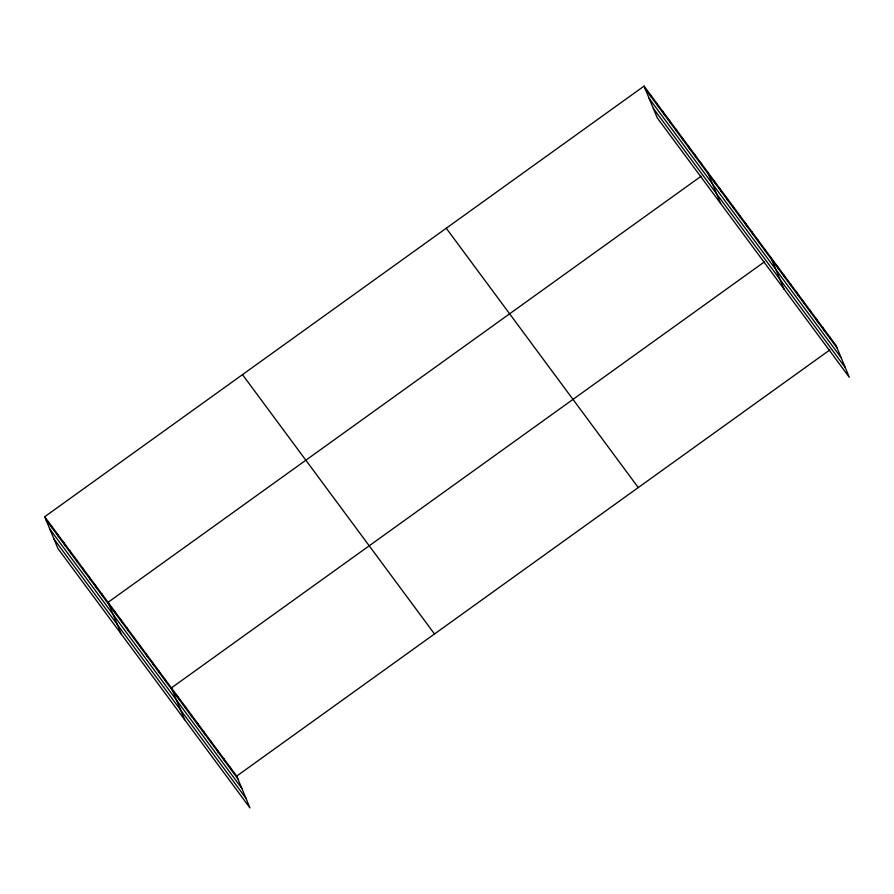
<?xml version="1.0" encoding="UTF-8"?>
<svg xmlns="http://www.w3.org/2000/svg" width="894" height="894" viewBox="0 0 894 894"><rect width="100%" height="100%" fill="white"/><g stroke="black" fill="none" stroke-linecap="round" stroke-linejoin="round"><path stroke-width="1.34" d="M44.7 516.743L236.709 776.081L249.951 807.885L57.942 548.547L44.7 516.743L644.049 86.115L836.058 345.453L849.3 377.257L657.291 117.919L644.049 86.115M701.142 176.207L108.062 602.321L121.305 634.125M764.504 261.797L171.424 687.899L184.667 719.704M236.709 776.081L829.777 349.967M645.189 88.83L837.197 348.179M649.178 98.429L841.187 357.768M653.302 108.319L845.299 367.657M446.262 228.227L638.271 487.565M242.486 374.631L434.495 633.969M45.829 519.459L237.838 778.797M49.829 529.058L241.838 788.396M53.942 538.948L245.951 798.286M829.531 336.636L830.66 339.351M823.005 327.819L824.134 330.534M816.479 319.002L817.608 321.717M809.953 310.184L811.081 312.9M803.415 301.367L804.555 304.083M796.889 292.55L798.018 295.266M790.363 283.733L791.492 286.449M783.837 274.916L784.966 277.632M777.311 266.099L778.439 268.815M770.773 257.282L784.016 289.086M764.437 248.722L765.577 251.438M758.101 240.162L759.241 242.877M751.765 231.602L752.904 234.329M745.428 223.053L746.568 225.769M739.092 214.493L740.232 217.208M732.756 205.933L733.896 208.648M726.42 197.373L727.56 200.088M720.083 188.813L721.223 191.528M713.747 180.253L714.887 182.979M707.411 171.704L720.653 203.508M701.075 163.144L702.215 165.859M694.739 154.584L695.878 157.299M688.402 146.024L689.542 148.739M682.066 137.464L683.206 140.179M675.73 128.904L676.87 131.63M669.394 120.355L670.534 123.07M663.057 111.795L664.197 114.51M656.721 103.235L657.861 105.95M650.385 94.675L651.525 97.39M230.183 767.264L231.311 769.98M223.656 758.447L224.785 761.163M217.119 749.63L218.259 752.346M210.593 740.813L211.722 743.529M204.067 731.996L205.195 734.712M197.54 723.179L198.669 725.894M191.014 714.351L192.143 717.077M184.477 705.534L185.617 708.26M177.951 696.717L179.079 699.432M165.088 679.351L166.217 682.066M158.752 670.791L159.881 673.506M152.416 662.231L153.544 664.946M146.08 653.67L147.208 656.386M139.743 645.11L140.872 647.826M133.407 636.55L134.536 639.266M127.071 627.99L128.2 630.717M120.735 619.441L121.863 622.157M114.398 610.881L115.527 613.597M101.726 593.761L102.855 596.477M95.39 585.201L96.518 587.917M89.054 576.641L90.182 579.368M82.717 568.092L83.846 570.808M76.381 559.532L77.51 562.248M70.045 550.972L71.174 553.688M63.709 542.412L64.837 545.128M57.372 533.852L58.501 536.568M51.036 525.292L52.165 528.019"/></g></svg>
